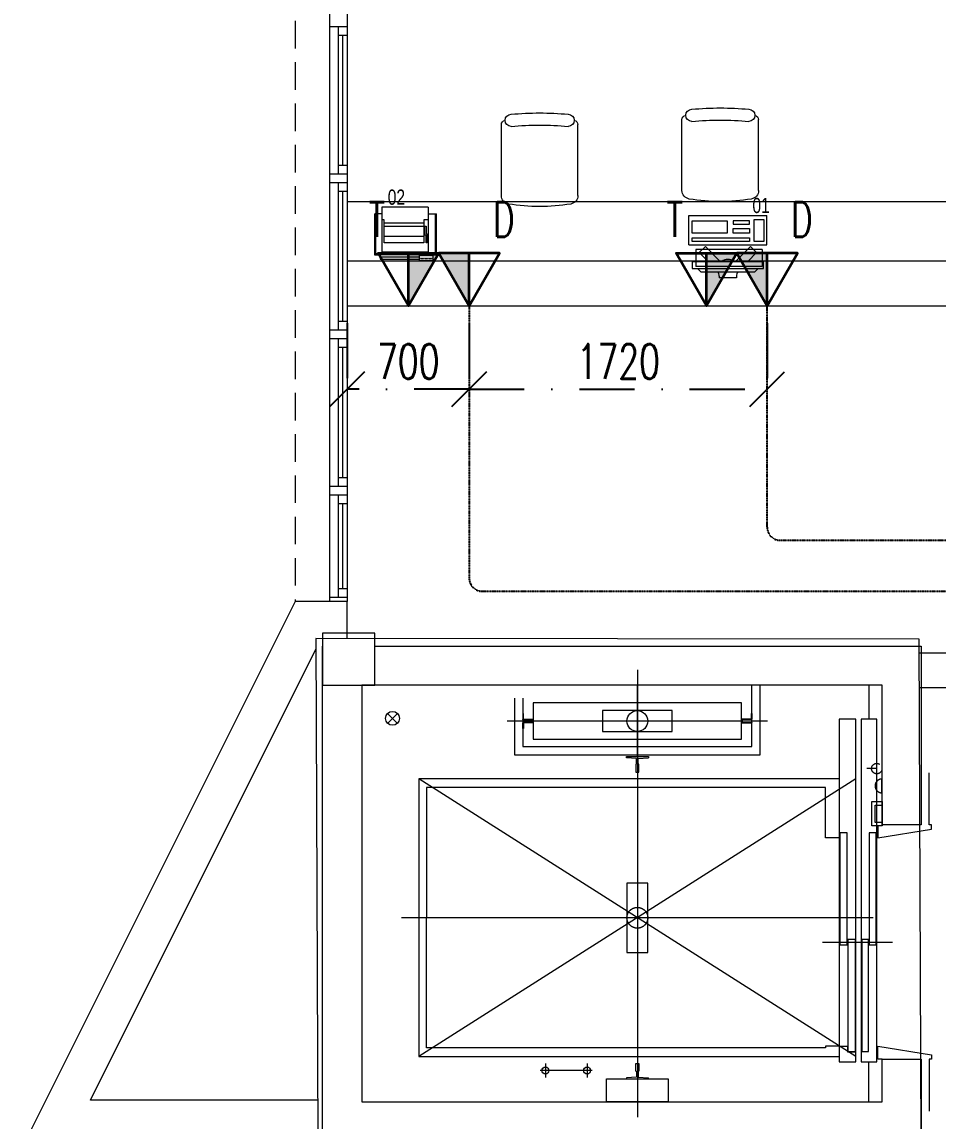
# Model space of a CAD drawing. Header units: inches. Extents: x -12418 to 57169, y -29325 to 19878.
# Drawn here: x -3547 to 1733, y -1177 to 5163 of the extents above; entities that cross this region are included whole.
import ezdxf

# ---------------------------------------------------------------- set-up
doc = ezdxf.new("R2010")
doc.units = ezdxf.units.IN
doc.header["$LTSCALE"] = 25
doc.header["$MEASUREMENT"] = 0
for name, pattern in [('00-Ground Floor$0$CENTERX2', [101.6, 63.5, -12.7, 12.7, -12.7]), ('00-Ground Floor$0$DASHED2', [9.525, 6.35, -3.175]), ('00-Ground Floor$0$HIDDEN', [9.525, 6.35, -3.175]), ('DASHDOT', [25.4, 12.7, -6.35, 0, -6.35]), ('HIDDEN', [9.525, 6.35, -3.175])]:
    doc.linetypes.add(name, pattern=pattern)
doc.layers.get('0').update_dxf_attribs({"color": 8})
doc.layers.get('Defpoints').update_dxf_attribs({"color": 8})
for name, color, linetype, lineweight in [('00-Ground Floor$0$72_EGR_EQP_TAG', 142, 'Continuous', 5), ('00-Ground Floor$0$Aluminum', 251, 'Continuous', 5), ('00-Ground Floor$0$Axis', 251, '00-Ground Floor$0$CENTERX2', 5), ('00-Ground Floor$0$C-HYDR-CTCH', 251, 'Continuous', 5), ('00-Ground Floor$0$Cabin', 7, 'Continuous', 5), ('00-Ground Floor$0$LOADING', 253, 'Continuous', 5), ('00-Ground Floor$0$Notes', 1, 'Continuous', 5), ('00-Ground Floor$0$Proj', 251, 'Continuous', 5), ('00-Ground Floor$0$Structure', 251, 'Continuous', 5), ('00-Ground Floor$0$Tech', 169, '00-Ground Floor$0$DASHED2', 5), ('00-Ground Floor$0$Walls', 251, 'Continuous', 5), ('E-LITE-CLNG-CNDT', 6, 'DASHDOT', 35), ('T-DATA-DEVC-TYPE', 2, 'Continuous', 25), ('T-DATA-DIM', 251, 'DASHDOT', 25), ('T-DATA-FLOR-COND', 40, 'HIDDEN', 25), ('T-DATA-WALL @ 100', 33, 'Continuous', 35)]:
    doc.layers.add(name, color=color, linetype=linetype, lineweight=lineweight)
doc.styles.add('00-Ground Floor$0$X3G_ENTITY_257CFD', font='swisscl.ttf', dxfattribs={"height": 200})
doc.styles.add('DC_Simplex', font='SIMPLEX.shx', dxfattribs={"width": 0.7})
doc.dimstyles.new('DevCad-MM', dxfattribs={"dimscale": 0.01, "dimtxt": 2, "dimasz": 2, "dimexe": 1, "dimexo": 1, "dimgap": 0.6, "dimtad": 1, "dimdec": 0, "dimrnd": 10, "dimzin": 1, "dimdsep": 46, "dimtxsty": 'DC_Simplex', "dimblk1": 'OBLIQUE', "dimblk2": 'OBLIQUE', "dimsah": 1, "dimcen": 3, "dimclrd": 256, "dimclre": 256, "dimclrt": 45, "dimadec": 0, "dimazin": 0, "dimtfac": 1, "dimtdec": 0, "dimtix": 1, "dimtmove": 2, "dimatfit": 2, "dimldrblk": 'OBLIQUE', "dimfxl": 1, "dimtolj": 1, "dimtzin": 0, "dimarcsym": 0})

# ---------------------------------------------------------------- blocks, each defined once
blk = doc.blocks.new('00-Ground Floor$0$T127-1_B')
at = {"layer": '00-Ground Floor$0$Cabin'}
for p, q in [((78, 4), (82, 63.5)), ((44.5, 8), (44.5, 4)), ((44.5, 4), (78, 4)), ((44.5, -8), (44.5, -4)), ((44.5, -4), (78, -4)), ((78, -4), (82, -63.5))]:
    blk.add_line(p, q, dxfattribs=at)
at = {"layer": '00-Ground Floor$0$Cabin', "ltscale": 5}
for points in [[(82, 63.5), (89, 63.5), (89, -63.5), (82, -63.5)], [(44.5, 8), (0, 8), (0, -8), (44.5, -8)]]:
    blk.add_lwpolyline(points, dxfattribs=at)
blk = doc.blocks.new('00-Ground Floor$0$T127-1_B__1680')
at = {"layer": '00-Ground Floor$0$Axis'}
blk.add_line((-990, 0), (990, 0), dxfattribs=at)
at = {"layer": '00-Ground Floor$0$Notes', "xscale": -1}
blk.add_blockref('00-Ground Floor$0$T127-1_B', (-840, 0), dxfattribs=at)
at = {"layer": '00-Ground Floor$0$Notes'}
blk.add_blockref('00-Ground Floor$0$T127-1_B', (840, 0), dxfattribs=at)
blk = doc.blocks.new('00-Ground Floor$0$JIS5K')
at = {"layer": '00-Ground Floor$0$Cabin'}
for p, q in [((60.2, 8), (60.2, 11.2)), ((60.2, -8), (60.2, -11.2))]:
    blk.add_line(p, q, dxfattribs=at)
at = {"layer": '00-Ground Floor$0$Cabin', "ltscale": 5}
for points in [[(57, 11.2), (0, 11.2), (0, -11.2), (57, -11.2)], [(60.2, 8), (3.2, 8), (3.2, -8), (60.2, -8)], [(57, 11.2), (57, 43.5), (60.2, 43.5), (60.2, 11.2)], [(57, -11.2), (57, -43.5), (60.2, -43.5), (60.2, -11.2)]]:
    blk.add_lwpolyline(points, dxfattribs=at)
blk = doc.blocks.new('00-Ground Floor$0$JIS5K__1200')
at = {"layer": '00-Ground Floor$0$Axis'}
blk.add_line((-750, 0), (750, 0), dxfattribs=at)
at = {"layer": '00-Ground Floor$0$Notes', "xscale": -1}
blk.add_blockref('00-Ground Floor$0$JIS5K', (-600, 0), dxfattribs=at)
at = {"layer": '00-Ground Floor$0$Notes'}
blk.add_blockref('00-Ground Floor$0$JIS5K', (600, 0), dxfattribs=at)
blk = doc.blocks.new('00-Ground Floor$0$对重支撑1')
at = {"layer": '00-Ground Floor$0$Cabin'}
blk.add_lwpolyline([(1060, 178), (929, 178), (929, -178), (1060, -178)], close=True, dxfattribs=at).dxf.unprotected_set("ltscale", 0)
blk = doc.blocks.new('00-Ground Floor$0$井道平面图轿厢1轿厢地坎')
at = {"layer": '00-Ground Floor$0$Axis', "ltscale": 0.864}
blk.add_lwpolyline([(0, 96), (0, -192)], dxfattribs=at)
at = {"layer": '00-Ground Floor$0$Cabin', "ltscale": 5}
for points in [[(690, 0), (690, -96), (-1285, -96), (-1285, 0)], [(15, -3), (15, -46), (-630, -46), (-630, -3)], [(630, -50), (630, -93), (-15, -93), (-15, -50)]]:
    blk.add_lwpolyline(points, close=True, dxfattribs=at)
at = {"layer": '00-Ground Floor$0$Cabin'}
for points in [[(600, 0), (600, -48)], [(600, -48), (633, -48)], [(633, -48), (633, -96)]]:
    blk.add_lwpolyline(points, dxfattribs=at)
blk = doc.blocks.new('00-Ground Floor$0$层门地坎1')
at = {"layer": '00-Ground Floor$0$Axis', "ltscale": 0.81}
blk.add_lwpolyline([(0, 90), (0, -180)], dxfattribs=at)
at = {"layer": '00-Ground Floor$0$Cabin', "ltscale": 5}
for points in [[(690, 0), (690, -90), (-1285, -90), (-1285, 0)], [(15, -47), (15, -87), (-630, -87), (-630, -47)], [(630, -3), (630, -43), (-15, -43), (-15, -3)]]:
    blk.add_lwpolyline(points, close=True, dxfattribs=at)
blk = doc.blocks.new('00-Ground Floor$0$GF21021-P')
for p, q in [((-0.2207, 0.4756), (-0.2207, 0.0675)), ((0.2205, 0.4756), (0.2205, 0.0675))]:
    blk.add_line(p, q)
for centre, radius, start, end in [((-0.1707, 0.4756), 0.05, 99.63288, 180), ((-0.0001, -0.5295), 1.0695, 80.36712, 99.63288), ((0.1705, 0.4756), 0.05, 0, 80.36712), ((-0.1957, 0.0675), 0.025, 180, 261.47208), ((-0.1643, 0.0425), 0.0351, 90, 270), ((0, 1.8467), 1.7767, 264.69456, 275.30527), ((0.1641, 0.0425), 0.0351, 270, 90), ((0.1955, 0.0675), 0.025, 278.52792, 0), ((0, 1.8314), 1.8314, 264.85322, 275.14698)]:
    blk.add_arc(centre, radius, start, end)
blk = doc.blocks.new('00-Ground Floor$0$ITPPLT2C-P')
at = {"color": 0}
for p, q in [((0, 0), (0, -0.2262)), ((0.0252, 0), (0, 0)), ((0.0139, 0), (0.0139, -0.2262)), ((0.0252, 0), (0.0139, 0)), ((0.0229, 0.0318), (0.2618, 0.0318)), ((0.0304, 0.0256), (0.0229, 0.0318)), ((0.0229, 0), (0.0229, 0.0318)), ((0.0252, -0.2262), (0.0252, 0)), ((0.0304, -0.3182), (0.0304, 0.0256)), ((0.0304, 0.0256), (0.2618, 0.0256)), ((0.2618, -0.0096), (0.2618, 0.0318)), ((0.0401, -0.2769), (0.0401, -0.0096)), ((0.3, -0.0096), (0.0401, -0.0096)), ((0.0939, -0.2515), (0.0939, -0.0222)), ((0.0939, -0.0222), (0.2274, -0.0222)), ((0.1321, -0.2515), (0.1321, -0.0222)), ((0.1894, -0.2515), (0.1894, -0.0222)), ((0.2082, -0.2515), (0.2082, -0.0222)), ((0.2274, -0.0222), (0.2274, -0.0096)), ((0.3, -0.2769), (0.3, -0.0096)), ((-0.0091, -0.2262), (0.0267, -0.2262)), ((-0.0091, -0.3023), (-0.0091, -0.2262)), ((-0.0087, -0.2262), (0.0236, -0.2262)), ((-0.0087, -0.3023), (-0.0087, -0.2262)), ((0, -0.2262), (0.0252, -0.2262)), ((0.0023, -0.2495), (0.0023, -0.2334)), ((0.0023, -0.2334), (0.0045, -0.2334)), ((0.0045, -0.2495), (0.0023, -0.2495)), ((0.0045, -0.2334), (0.0045, -0.2495)), ((0.0139, -0.2262), (0.0252, -0.2262)), ((0.0236, -0.2262), (0.0236, -0.3023)), ((0.0267, -0.2262), (0.0267, -0.3023)), ((0.2274, -0.2515), (0.0939, -0.2515)), ((0.2274, -0.2769), (0.2274, -0.2515)), ((0.0267, -0.3023), (-0.0091, -0.3023)), ((0.0236, -0.3023), (-0.0087, -0.3023)), ((0.0023, -0.2721), (0.0023, -0.2562)), ((0.0023, -0.2562), (0.0045, -0.2562)), ((0.0045, -0.2721), (0.0023, -0.2721)), ((0.0023, -0.295), (0.0023, -0.2793)), ((0.0023, -0.2793), (0.0045, -0.2793)), ((0.0045, -0.295), (0.0023, -0.295)), ((0.0045, -0.2562), (0.0045, -0.2721)), ((0.0045, -0.2793), (0.0045, -0.295)), ((0.0229, -0.3246), (0.0229, -0.3023)), ((0.3, -0.2769), (0.0401, -0.2769)), ((0.0947, -0.2701), (0.0947, -0.2641)), ((0.0947, -0.2641), (0.1395, -0.2641)), ((0.1457, -0.2701), (0.0947, -0.2701)), ((0.1395, -0.2575), (0.19, -0.2575)), ((0.1395, -0.2641), (0.1395, -0.2575)), ((0.19, -0.2641), (0.1457, -0.2641)), ((0.1457, -0.2641), (0.1457, -0.2701)), ((0.19, -0.2575), (0.19, -0.2641)), ((0.2618, -0.2769), (0.2618, -0.3246)), ((0.0304, -0.3182), (0.0229, -0.3246)), ((0.0229, -0.3246), (0.2618, -0.3246)), ((0.0304, -0.3182), (0.2618, -0.3182))]:
    blk.add_line(p, q, dxfattribs=at)
blk = doc.blocks.new('00-Ground Floor$0$ITCWLS1-P')
at = {"layer": '00-Ground Floor$0$LOADING'}
for p, q in [((-0.17, 0.45), (-0.17, 0)), ((-0.17, 0.45), (0, 0.45)), ((0, 0.45), (0, 0)), ((-0.3251, 0.38, 0), (-0.3051, 0.4, 0)), ((-0.2651, 0.43, 0), (-0.3051, 0.43, 0)), ((-0.3051, 0.43, 0), (-0.3051, 0.02, 0)), ((-0.197, 0.4094), (-0.295, 0.4094)), ((-0.295, 0.0264), (-0.295, 0.4094)), ((-0.2651, 0.43, 0), (-0.2651, 0.02, 0)), ((-0.197, 0.0264), (-0.197, 0.4094)), ((-0.1496, 0.4305), (-0.1291, 0.4305)), ((-0.1291, 0.4305), (-0.1291, 0.4089)), ((-0.3251, 0.38, 0), (-0.3251, 0.07, 0)), ((-0.3503, 0.275), (-0.3596, 0.275)), ((-0.3596, 0.175), (-0.3596, 0.275)), ((-0.3503, 0.175), (-0.3596, 0.175)), ((-0.3251, 0.07, 0), (-0.3051, 0.05, 0)), ((-0.3051, 0.02, 0), (-0.2651, 0.02, 0)), ((-0.197, 0.0264), (-0.295, 0.0264)), ((-0.17, 0), (0, 0))]:
    blk.add_line(p, q, dxfattribs=at)
at = {"layer": '00-Ground Floor$0$LOADING', "extrusion": (2.48281e-10, 3.18408e-10, -1)}
for p, q in [((-0.2651, 0.3395), (-0.2144, 0.3902)), ((-0.1791, 0.3548), (-0.2144, 0.3902)), ((-0.2651, 0.2688), (-0.1791, 0.3548))]:
    blk.add_line(p, q, dxfattribs=at)
at = {"layer": '00-Ground Floor$0$LOADING', "extrusion": (2.48281e-10, -3.18408e-10, -1)}
for p, q in [((-0.2651, 0.1812), (-0.1791, 0.0952)), ((-0.2651, 0.1105), (-0.2144, 0.0598)), ((-0.1791, 0.0952), (-0.2144, 0.0598))]:
    blk.add_line(p, q, dxfattribs=at)
at = {"layer": '00-Ground Floor$0$LOADING'}
for points in [[(-0.1291, 0.4089), (-0.1291, 0.1), (-0.1496, 0.1), (-0.1496, 0.4305)], [(-0.1496, 0.1), (-0.1496, 0.1), (-0.1496, 0.1), (-0.1496, 0.1), (-0.1496, 0.1), (-0.1496, 0.1), (-0.1496, 0.1), (-0.1496, 0.1), (-0.1496, 0.1)], [(-0.1496, 0.1), (-0.1496, 0.1), (-0.1496, 0.1), (-0.1496, 0.1), (-0.1496, 0.1), (-0.1496, 0.1), (-0.1496, 0.1), (-0.1496, 0.1), (-0.1496, 0.1), (-0.1496, 0.1), (-0.1496, 0.1), (-0.1496, 0.1), (-0.1496, 0.1), (-0.1496, 0.1), (-0.1496, 0.1), (-0.1496, 0.1), (-0.1496, 0.1), (-0.1496, 0.1)], [(-0.1496, 0.1), (-0.1496, 0.1), (-0.1496, 0.1), (-0.1496, 0.1), (-0.1496, 0.1), (-0.1496, 0.1), (-0.1496, 0.1), (-0.1496, 0.1), (-0.1496, 0.1), (-0.1496, 0.1)], [(-0.1496, 0.1), (-0.1496, 0.1), (-0.1496, 0.1), (-0.1496, 0.1), (-0.1496, 0.1), (-0.1496, 0.1), (-0.1496, 0.1)], [(-0.1496, 0.1), (-0.1496, 0.1), (-0.1496, 0.1), (-0.1496, 0.1), (-0.1496, 0.1), (-0.1496, 0.1), (-0.1496, 0.1), (-0.1496, 0.1), (-0.1496, 0.1), (-0.1496, 0.1)], [(-0.1496, 0.1), (-0.1496, 0.1), (-0.1496, 0.1), (-0.1496, 0.1), (-0.1496, 0.1), (-0.1496, 0.1), (-0.1496, 0.1), (-0.1496, 0.1), (-0.1496, 0.1), (-0.1496, 0.1), (-0.1496, 0.1), (-0.1496, 0.1), (-0.1496, 0.1), (-0.1496, 0.1), (-0.1496, 0.1)], [(-0.1496, 0.1), (-0.1496, 0.1), (-0.1496, 0.1), (-0.1496, 0.1), (-0.1496, 0.1), (-0.1496, 0.1), (-0.1496, 0.1), (-0.1496, 0.1), (-0.1496, 0.1), (-0.1496, 0.1)], [(-0.1496, 0.1), (-0.1496, 0.1), (-0.1496, 0.1), (-0.1496, 0.1), (-0.1496, 0.1), (-0.1496, 0.1), (-0.1496, 0.1), (-0.1496, 0.1), (-0.1496, 0.1), (-0.1496, 0.1)], [(-0.1496, 0.1), (-0.1496, 0.1), (-0.1496, 0.1), (-0.1496, 0.1), (-0.1496, 0.1), (-0.1496, 0.1), (-0.1496, 0.1), (-0.1496, 0.1), (-0.1496, 0.1), (-0.1496, 0.1), (-0.1496, 0.1), (-0.1496, 0.1), (-0.1496, 0.1), (-0.1496, 0.1), (-0.1496, 0.1), (-0.1496, 0.1), (-0.1496, 0.1), (-0.1496, 0.1), (-0.1496, 0.1), (-0.1496, 0.1), (-0.1496, 0.1), (-0.1496, 0.1), (-0.1496, 0.1), (-0.1496, 0.1), (-0.1496, 0.1), (-0.1496, 0.1), (-0.1496, 0.1), (-0.1496, 0.1), (-0.1496, 0.1), (-0.1496, 0.1), (-0.1496, 0.1), (-0.1496, 0.1), (-0.1496, 0.1), (-0.1496, 0.1), (-0.1496, 0.1), (-0.1496, 0.1), (-0.1496, 0.1), (-0.1496, 0.1), (-0.1496, 0.1), (-0.1496, 0.1), (-0.1496, 0.1), (-0.1496, 0.1), (-0.1496, 0.1), (-0.1496, 0.1), (-0.1496, 0.1), (-0.1496, 0.1), (-0.1496, 0.1), (-0.1496, 0.1), (-0.1496, 0.1), (-0.1496, 0.1), (-0.1496, 0.1), (-0.1496, 0.1), (-0.1496, 0.1), (-0.1496, 0.1)], [(-0.1496, 0.1), (-0.1496, 0.1), (-0.1496, 0.1), (-0.1496, 0.1), (-0.1496, 0.1), (-0.1496, 0.1), (-0.1496, 0.1), (-0.1496, 0.1), (-0.1496, 0.1), (-0.1496, 0.1), (-0.1496, 0.1), (-0.1496, 0.1), (-0.1496, 0.1), (-0.1496, 0.1), (-0.1496, 0.1), (-0.1496, 0.1), (-0.1496, 0.1), (-0.1496, 0.1), (-0.1496, 0.1), (-0.1496, 0.1), (-0.1496, 0.1), (-0.1496, 0.1), (-0.1496, 0.1), (-0.1496, 0.1), (-0.1496, 0.1), (-0.1496, 0.1), (-0.1496, 0.1), (-0.1496, 0.1), (-0.1496, 0.1), (-0.1496, 0.1), (-0.1496, 0.1), (-0.1496, 0.1), (-0.1496, 0.1), (-0.1496, 0.1), (-0.1496, 0.1), (-0.1496, 0.1), (-0.1496, 0.1), (-0.1496, 0.1), (-0.1496, 0.1), (-0.1496, 0.1), (-0.1496, 0.1), (-0.1496, 0.1), (-0.1496, 0.1), (-0.1496, 0.1), (-0.1496, 0.1), (-0.1496, 0.1), (-0.1496, 0.1), (-0.1496, 0.1), (-0.1496, 0.1), (-0.1496, 0.1), (-0.1496, 0.1), (-0.1496, 0.1), (-0.1496, 0.1), (-0.1496, 0.1), (-0.1496, 0.1), (-0.1496, 0.1), (-0.1496, 0.1), (-0.1496, 0.1), (-0.1496, 0.1), (-0.1496, 0.1), (-0.1496, 0.1), (-0.1496, 0.1), (-0.1496, 0.1), (-0.1496, 0.1), (-0.1496, 0.1), (-0.1496, 0.1), (-0.1496, 0.1), (-0.1496, 0.1), (-0.1496, 0.1), (-0.1496, 0.1), (-0.1496, 0.1), (-0.1496, 0.1), (-0.1496, 0.1), (-0.1496, 0.1), (-0.1496, 0.1), (-0.1496, 0.1), (-0.1496, 0.1), (-0.1496, 0.1), (-0.1496, 0.1), (-0.1496, 0.1), (-0.1496, 0.1), (-0.1496, 0.1), (-0.1496, 0.1), (-0.1496, 0.1), (-0.1496, 0.1), (-0.1496, 0.1), (-0.1496, 0.1), (-0.1496, 0.1), (-0.1496, 0.1)], [(-0.1496, 0.1), (-0.1496, 0.1), (-0.1496, 0.1), (-0.1496, 0.1), (-0.1496, 0.1), (-0.1496, 0.1), (-0.1496, 0.1), (-0.1496, 0.1), (-0.1496, 0.1), (-0.1496, 0.1), (-0.1496, 0.1), (-0.1496, 0.1)], [(-0.1496, 0.1), (-0.1496, 0.1), (-0.1496, 0.1), (-0.1496, 0.1), (-0.1496, 0.1), (-0.1496, 0.1), (-0.1496, 0.1)], [(-0.1496, 0.1), (-0.1496, 0.1), (-0.1496, 0.1), (-0.1496, 0.1), (-0.1496, 0.1), (-0.1496, 0.1), (-0.1496, 0.1), (-0.1496, 0.1), (-0.1496, 0.1), (-0.1496, 0.1), (-0.1496, 0.1), (-0.1496, 0.1), (-0.1496, 0.1), (-0.1496, 0.1), (-0.1496, 0.1), (-0.1496, 0.1), (-0.1496, 0.1)], [(-0.1496, 0.1), (-0.1496, 0.1), (-0.1496, 0.1), (-0.1496, 0.1), (-0.1496, 0.1), (-0.1496, 0.1), (-0.1496, 0.1), (-0.1496, 0.1), (-0.1496, 0.1), (-0.1496, 0.1), (-0.1496, 0.1), (-0.1496, 0.1), (-0.1496, 0.1), (-0.1496, 0.1), (-0.1496, 0.1), (-0.1496, 0.1), (-0.1496, 0.1), (-0.1496, 0.1), (-0.1496, 0.1), (-0.1496, 0.1), (-0.1496, 0.1), (-0.1496, 0.1), (-0.1496, 0.1), (-0.1496, 0.1), (-0.1496, 0.1), (-0.1496, 0.1), (-0.1496, 0.1), (-0.1496, 0.1), (-0.1496, 0.1), (-0.1496, 0.1), (-0.1496, 0.1), (-0.1496, 0.1), (-0.1496, 0.1), (-0.1496, 0.1), (-0.1496, 0.1), (-0.1496, 0.1), (-0.1496, 0.1), (-0.1496, 0.1), (-0.1496, 0.1), (-0.1496, 0.1), (-0.1496, 0.1), (-0.1496, 0.1), (-0.1496, 0.1), (-0.1496, 0.1), (-0.1496, 0.1), (-0.1496, 0.1), (-0.1496, 0.1), (-0.1496, 0.1), (-0.1496, 0.1), (-0.1496, 0.1), (-0.1496, 0.1), (-0.1496, 0.1), (-0.1496, 0.1), (-0.1496, 0.1), (-0.1496, 0.1), (-0.1496, 0.1), (-0.1496, 0.1), (-0.1496, 0.1), (-0.1496, 0.1), (-0.1496, 0.1), (-0.1496, 0.1), (-0.1496, 0.1), (-0.1496, 0.1), (-0.1496, 0.1), (-0.1496, 0.1), (-0.1496, 0.1), (-0.1496, 0.1), (-0.1496, 0.1), (-0.1496, 0.1), (-0.1496, 0.1), (-0.1496, 0.1), (-0.1496, 0.1), (-0.1496, 0.1), (-0.1496, 0.1), (-0.1496, 0.1), (-0.1496, 0.1), (-0.1496, 0.1), (-0.1496, 0.1), (-0.1496, 0.1), (-0.1496, 0.1), (-0.1496, 0.1), (-0.1496, 0.1), (-0.1496, 0.1), (-0.1496, 0.1), (-0.1496, 0.1), (-0.1496, 0.1), (-0.1496, 0.1), (-0.1496, 0.1), (-0.1496, 0.1), (-0.1496, 0.1), (-0.1496, 0.1), (-0.1496, 0.1), (-0.1496, 0.1), (-0.1496, 0.1), (-0.1496, 0.1), (-0.1496, 0.1), (-0.1496, 0.1), (-0.1496, 0.1), (-0.1496, 0.1), (-0.1496, 0.1), (-0.1496, 0.1), (-0.1496, 0.1), (-0.1496, 0.1), (-0.1496, 0.1), (-0.1496, 0.1), (-0.1496, 0.1), (-0.1496, 0.1), (-0.1496, 0.1), (-0.1496, 0.1), (-0.1496, 0.1), (-0.1496, 0.1)], [(-0.1496, 0.1), (-0.1496, 0.1), (-0.1496, 0.1), (-0.1496, 0.1), (-0.1496, 0.1), (-0.1496, 0.1), (-0.1496, 0.1), (-0.1496, 0.1)]]:
    blk.add_lwpolyline(points, dxfattribs=at)
for points in [[(-0.1019, 0.4305), (-0.0304, 0.4305), (-0.0304, 0.2294), (-0.1019, 0.2294)], [(-0.1019, 0.1954), (-0.0747, 0.1954), (-0.0747, 0.1), (-0.1019, 0.1)], [(-0.0304, 0.1954), (-0.0508, 0.1954), (-0.0508, 0.1), (-0.0304, 0.1)], [(-0.1496, 0.1), (-0.1496, 0.1), (-0.1496, 0.1), (-0.1496, 0.1), (-0.1496, 0.1), (-0.1496, 0.1), (-0.1496, 0.1), (-0.1496, 0.1), (-0.1496, 0.1), (-0.1496, 0.1), (-0.1496, 0.1), (-0.1496, 0.1), (-0.1496, 0.1), (-0.1496, 0.1), (-0.1496, 0.1), (-0.1496, 0.1), (-0.1496, 0.1), (-0.1496, 0.1), (-0.1496, 0.1), (-0.1496, 0.1), (-0.1496, 0.1), (-0.1496, 0.1), (-0.1496, 0.1), (-0.1496, 0.1), (-0.1496, 0.1), (-0.1496, 0.1), (-0.1496, 0.1), (-0.1496, 0.1), (-0.1496, 0.1), (-0.1496, 0.1), (-0.1496, 0.1), (-0.1496, 0.1), (-0.1496, 0.1), (-0.1496, 0.1), (-0.1496, 0.1), (-0.1496, 0.1), (-0.1496, 0.1), (-0.1496, 0.1), (-0.1496, 0.1), (-0.1496, 0.1), (-0.1496, 0.1), (-0.1496, 0.1), (-0.1496, 0.1), (-0.1496, 0.1), (-0.1496, 0.1), (-0.1496, 0.1), (-0.1496, 0.1), (-0.1496, 0.1), (-0.1496, 0.1), (-0.1496, 0.1), (-0.1496, 0.1), (-0.1496, 0.1), (-0.1496, 0.1), (-0.1496, 0.1), (-0.1496, 0.1), (-0.1496, 0.1), (-0.1496, 0.1), (-0.1496, 0.1), (-0.1496, 0.1), (-0.1496, 0.1), (-0.1496, 0.1), (-0.1496, 0.1), (-0.1496, 0.1), (-0.1496, 0.1), (-0.1496, 0.1), (-0.1496, 0.1), (-0.1496, 0.1), (-0.1496, 0.1), (-0.1496, 0.1), (-0.1496, 0.1), (-0.1496, 0.1), (-0.1496, 0.1), (-0.1496, 0.1), (-0.1496, 0.1), (-0.1496, 0.1), (-0.1496, 0.1), (-0.1496, 0.1), (-0.1496, 0.1), (-0.1496, 0.1), (-0.1496, 0.1), (-0.1496, 0.1), (-0.1496, 0.1), (-0.1496, 0.1), (-0.1496, 0.1), (-0.1496, 0.1), (-0.1496, 0.1), (-0.1496, 0.1), (-0.1496, 0.1), (-0.1496, 0.1), (-0.1496, 0.1), (-0.1496, 0.1), (-0.1496, 0.1), (-0.1496, 0.1), (-0.1496, 0.1), (-0.1496, 0.1), (-0.1496, 0.1), (-0.1496, 0.1), (-0.1496, 0.1), (-0.1496, 0.1), (-0.1496, 0.1), (-0.1496, 0.1), (-0.1496, 0.1), (-0.1496, 0.1), (-0.1496, 0.1), (-0.1496, 0.1), (-0.1496, 0.1), (-0.1496, 0.1), (-0.1496, 0.1), (-0.1496, 0.1), (-0.1496, 0.1), (-0.1496, 0.1), (-0.1496, 0.1), (-0.1496, 0.1), (-0.1496, 0.1), (-0.1496, 0.1), (-0.1496, 0.1), (-0.1496, 0.1), (-0.1496, 0.1), (-0.1496, 0.1), (-0.1496, 0.1), (-0.1496, 0.1), (-0.1496, 0.1), (-0.1496, 0.1), (-0.1496, 0.1), (-0.1496, 0.1), (-0.1496, 0.1), (-0.1496, 0.1), (-0.1496, 0.1), (-0.1496, 0.1), (-0.1496, 0.1), (-0.1496, 0.1), (-0.1496, 0.1), (-0.1496, 0.1), (-0.1496, 0.1), (-0.1496, 0.1), (-0.1496, 0.1), (-0.1496, 0.1), (-0.1496, 0.1), (-0.1496, 0.1), (-0.1496, 0.1), (-0.1496, 0.1), (-0.1496, 0.1), (-0.1496, 0.1), (-0.1496, 0.1), (-0.1496, 0.1), (-0.1496, 0.1), (-0.1496, 0.1), (-0.1496, 0.1), (-0.1496, 0.1), (-0.1496, 0.1), (-0.1496, 0.1), (-0.1496, 0.1), (-0.1496, 0.1), (-0.1496, 0.1), (-0.1496, 0.1), (-0.1496, 0.1), (-0.1496, 0.1), (-0.1496, 0.1), (-0.1496, 0.1), (-0.1496, 0.1), (-0.1496, 0.1), (-0.1496, 0.1), (-0.1496, 0.1), (-0.1496, 0.1), (-0.1496, 0.1), (-0.1496, 0.1), (-0.1496, 0.1), (-0.1496, 0.1), (-0.1496, 0.1), (-0.1496, 0.1), (-0.1496, 0.1), (-0.1496, 0.1), (-0.1496, 0.1), (-0.1496, 0.1), (-0.1496, 0.1), (-0.1496, 0.1), (-0.1496, 0.1), (-0.1496, 0.1), (-0.1496, 0.1), (-0.1496, 0.1), (-0.1496, 0.1), (-0.1496, 0.1), (-0.1496, 0.1), (-0.1496, 0.1), (-0.1496, 0.1), (-0.1496, 0.1), (-0.1496, 0.1), (-0.1496, 0.1), (-0.1496, 0.1), (-0.1496, 0.1), (-0.1496, 0.1), (-0.1496, 0.1), (-0.1496, 0.1), (-0.1496, 0.1), (-0.1496, 0.1), (-0.1496, 0.1), (-0.1496, 0.1), (-0.1496, 0.1), (-0.1496, 0.1), (-0.1496, 0.1), (-0.1496, 0.1), (-0.1496, 0.1), (-0.1496, 0.1), (-0.1496, 0.1), (-0.1496, 0.1), (-0.1496, 0.1), (-0.1496, 0.1), (-0.1496, 0.1), (-0.1496, 0.1), (-0.1496, 0.1), (-0.1496, 0.1), (-0.1496, 0.1), (-0.1496, 0.1), (-0.1496, 0.1), (-0.1496, 0.1), (-0.1496, 0.1), (-0.1496, 0.1), (-0.1496, 0.1), (-0.1496, 0.1), (-0.1496, 0.1), (-0.1496, 0.1), (-0.1496, 0.1), (-0.1496, 0.1), (-0.1496, 0.1), (-0.1496, 0.1), (-0.1496, 0.1), (-0.1496, 0.1), (-0.1496, 0.1), (-0.1496, 0.1), (-0.1496, 0.1), (-0.1496, 0.1), (-0.1496, 0.1), (-0.1496, 0.1), (-0.1496, 0.1), (-0.1496, 0.1), (-0.1496, 0.1), (-0.1496, 0.1), (-0.1496, 0.1), (-0.1496, 0.1), (-0.1496, 0.1), (-0.1496, 0.1), (-0.1496, 0.1), (-0.1496, 0.1), (-0.1496, 0.1), (-0.1496, 0.1), (-0.1496, 0.1), (-0.1496, 0.1), (-0.1496, 0.1), (-0.1496, 0.1), (-0.1496, 0.1), (-0.1496, 0.1), (-0.1496, 0.1), (-0.1496, 0.1), (-0.1496, 0.1), (-0.1496, 0.1), (-0.1496, 0.1), (-0.1496, 0.1), (-0.1496, 0.1), (-0.1496, 0.1), (-0.1496, 0.1), (-0.1496, 0.1), (-0.1496, 0.1), (-0.1496, 0.1), (-0.1496, 0.1), (-0.1496, 0.1), (-0.1496, 0.1), (-0.1496, 0.1), (-0.1496, 0.1), (-0.1496, 0.1), (-0.1496, 0.1), (-0.1496, 0.1), (-0.1496, 0.1), (-0.1496, 0.1), (-0.1496, 0.1), (-0.1496, 0.1), (-0.1496, 0.1), (-0.1496, 0.1)], [(-0.1496, 0.1), (-0.1496, 0.1), (-0.1496, 0.1), (-0.1496, 0.1), (-0.1496, 0.1), (-0.1496, 0.1), (-0.1496, 0.1), (-0.1496, 0.1), (-0.1496, 0.1), (-0.1496, 0.1), (-0.1496, 0.1), (-0.1496, 0.1), (-0.1496, 0.1), (-0.1496, 0.1), (-0.1496, 0.1), (-0.1496, 0.1), (-0.1496, 0.1), (-0.1496, 0.1), (-0.1496, 0.1), (-0.1496, 0.1), (-0.1496, 0.1), (-0.1496, 0.1), (-0.1496, 0.1), (-0.1496, 0.1), (-0.1496, 0.1), (-0.1496, 0.1), (-0.1496, 0.1), (-0.1496, 0.1), (-0.1496, 0.1), (-0.1496, 0.1), (-0.1496, 0.1), (-0.1496, 0.1), (-0.1496, 0.1), (-0.1496, 0.1), (-0.1496, 0.1), (-0.1496, 0.1), (-0.1496, 0.1), (-0.1496, 0.1), (-0.1496, 0.1), (-0.1496, 0.1), (-0.1496, 0.1), (-0.1496, 0.1), (-0.1496, 0.1), (-0.1496, 0.1), (-0.1496, 0.1), (-0.1496, 0.1), (-0.1496, 0.1), (-0.1496, 0.1), (-0.1496, 0.1), (-0.1496, 0.1), (-0.1496, 0.1), (-0.1496, 0.1), (-0.1496, 0.1), (-0.1496, 0.1), (-0.1496, 0.1), (-0.1496, 0.1), (-0.1496, 0.1), (-0.1496, 0.1), (-0.1496, 0.1), (-0.1496, 0.1), (-0.1496, 0.1), (-0.1496, 0.1), (-0.1496, 0.1), (-0.1496, 0.1), (-0.1496, 0.1), (-0.1496, 0.1), (-0.1496, 0.1), (-0.1496, 0.1), (-0.1496, 0.1), (-0.1496, 0.1), (-0.1496, 0.1), (-0.1496, 0.1), (-0.1496, 0.1), (-0.1496, 0.1), (-0.1496, 0.1), (-0.1496, 0.1), (-0.1496, 0.1), (-0.1496, 0.1), (-0.1496, 0.1), (-0.1496, 0.1), (-0.1496, 0.1), (-0.1496, 0.1), (-0.1496, 0.1), (-0.1496, 0.1), (-0.1496, 0.1), (-0.1496, 0.1), (-0.1496, 0.1), (-0.1496, 0.1), (-0.1496, 0.1), (-0.1496, 0.1), (-0.1496, 0.1), (-0.1496, 0.1), (-0.1496, 0.1), (-0.1496, 0.1), (-0.1496, 0.1), (-0.1496, 0.1), (-0.1496, 0.1), (-0.1496, 0.1), (-0.1496, 0.1), (-0.1496, 0.1), (-0.1496, 0.1), (-0.1496, 0.1), (-0.1496, 0.1), (-0.1496, 0.1), (-0.1496, 0.1), (-0.1496, 0.1), (-0.1496, 0.1), (-0.1496, 0.1), (-0.1496, 0.1), (-0.1496, 0.1), (-0.1496, 0.1), (-0.1496, 0.1), (-0.1496, 0.1), (-0.1496, 0.1), (-0.1496, 0.1), (-0.1496, 0.1), (-0.1496, 0.1), (-0.1496, 0.1), (-0.1496, 0.1), (-0.1496, 0.1), (-0.1496, 0.1), (-0.1496, 0.1), (-0.1496, 0.1), (-0.1496, 0.1), (-0.1496, 0.1), (-0.1496, 0.1), (-0.1496, 0.1), (-0.1496, 0.1), (-0.1496, 0.1), (-0.1496, 0.1), (-0.1496, 0.1), (-0.1496, 0.1), (-0.1496, 0.1), (-0.1496, 0.1), (-0.1496, 0.1), (-0.1496, 0.1), (-0.1496, 0.1), (-0.1496, 0.1), (-0.1496, 0.1), (-0.1496, 0.1), (-0.1496, 0.1), (-0.1496, 0.1), (-0.1496, 0.1), (-0.1496, 0.1), (-0.1496, 0.1), (-0.1496, 0.1), (-0.1496, 0.1), (-0.1496, 0.1), (-0.1496, 0.1), (-0.1496, 0.1), (-0.1496, 0.1), (-0.1496, 0.1), (-0.1496, 0.1), (-0.1496, 0.1), (-0.1496, 0.1), (-0.1496, 0.1), (-0.1496, 0.1), (-0.1496, 0.1), (-0.1496, 0.1), (-0.1496, 0.1), (-0.1496, 0.1), (-0.1496, 0.1), (-0.1496, 0.1), (-0.1496, 0.1), (-0.1496, 0.1), (-0.1496, 0.1), (-0.1496, 0.1), (-0.1496, 0.1), (-0.1496, 0.1), (-0.1496, 0.1), (-0.1496, 0.1), (-0.1496, 0.1), (-0.1496, 0.1), (-0.1496, 0.1), (-0.1496, 0.1), (-0.1496, 0.1), (-0.1496, 0.1), (-0.1496, 0.1), (-0.1496, 0.1), (-0.1496, 0.1), (-0.1496, 0.1), (-0.1496, 0.1), (-0.1496, 0.1), (-0.1496, 0.1), (-0.1496, 0.1), (-0.1496, 0.1), (-0.1496, 0.1), (-0.1496, 0.1), (-0.1496, 0.1), (-0.1496, 0.1), (-0.1496, 0.1), (-0.1496, 0.1), (-0.1496, 0.1), (-0.1496, 0.1), (-0.1496, 0.1), (-0.1496, 0.1), (-0.1496, 0.1), (-0.1496, 0.1), (-0.1496, 0.1), (-0.1496, 0.1), (-0.1496, 0.1), (-0.1496, 0.1), (-0.1496, 0.1), (-0.1496, 0.1), (-0.1496, 0.1), (-0.1496, 0.1), (-0.1496, 0.1), (-0.1496, 0.1), (-0.1496, 0.1), (-0.1496, 0.1), (-0.1496, 0.1), (-0.1496, 0.1), (-0.1496, 0.1), (-0.1496, 0.1)], [(-0.1496, 0.1), (-0.1496, 0.1), (-0.1496, 0.1), (-0.1496, 0.1), (-0.1496, 0.1), (-0.1496, 0.1), (-0.1496, 0.1), (-0.1496, 0.1), (-0.1496, 0.1), (-0.1496, 0.1), (-0.1496, 0.1), (-0.1496, 0.1), (-0.1496, 0.1), (-0.1496, 0.1), (-0.1496, 0.1), (-0.1496, 0.1), (-0.1496, 0.1), (-0.1496, 0.1), (-0.1496, 0.1), (-0.1496, 0.1), (-0.1496, 0.1), (-0.1496, 0.1), (-0.1496, 0.1), (-0.1496, 0.1), (-0.1496, 0.1), (-0.1496, 0.1), (-0.1496, 0.1), (-0.1496, 0.1), (-0.1496, 0.1), (-0.1496, 0.1), (-0.1496, 0.1), (-0.1496, 0.1), (-0.1496, 0.1), (-0.1496, 0.1), (-0.1496, 0.1), (-0.1496, 0.1), (-0.1496, 0.1), (-0.1496, 0.1), (-0.1496, 0.1), (-0.1496, 0.1), (-0.1496, 0.1), (-0.1496, 0.1), (-0.1496, 0.1), (-0.1496, 0.1), (-0.1496, 0.1), (-0.1496, 0.1), (-0.1496, 0.1), (-0.1496, 0.1), (-0.1496, 0.1), (-0.1496, 0.1), (-0.1496, 0.1), (-0.1496, 0.1), (-0.1496, 0.1), (-0.1496, 0.1), (-0.1496, 0.1), (-0.1496, 0.1), (-0.1496, 0.1), (-0.1496, 0.1), (-0.1496, 0.1), (-0.1496, 0.1), (-0.1496, 0.1), (-0.1496, 0.1), (-0.1496, 0.1), (-0.1496, 0.1), (-0.1496, 0.1), (-0.1496, 0.1), (-0.1496, 0.1), (-0.1496, 0.1), (-0.1496, 0.1), (-0.1496, 0.1), (-0.1496, 0.1), (-0.1496, 0.1), (-0.1496, 0.1), (-0.1496, 0.1), (-0.1496, 0.1), (-0.1496, 0.1), (-0.1496, 0.1), (-0.1496, 0.1), (-0.1496, 0.1), (-0.1496, 0.1), (-0.1496, 0.1), (-0.1496, 0.1), (-0.1496, 0.1), (-0.1496, 0.1), (-0.1496, 0.1), (-0.1496, 0.1), (-0.1496, 0.1), (-0.1496, 0.1), (-0.1496, 0.1), (-0.1496, 0.1), (-0.1496, 0.1), (-0.1496, 0.1), (-0.1496, 0.1), (-0.1496, 0.1), (-0.1496, 0.1), (-0.1496, 0.1), (-0.1496, 0.1), (-0.1496, 0.1), (-0.1496, 0.1), (-0.1496, 0.1), (-0.1496, 0.1), (-0.1496, 0.1), (-0.1496, 0.1), (-0.1496, 0.1), (-0.1496, 0.1), (-0.1496, 0.1), (-0.1496, 0.1), (-0.1496, 0.1), (-0.1496, 0.1), (-0.1496, 0.1), (-0.1496, 0.1), (-0.1496, 0.1), (-0.1496, 0.1), (-0.1496, 0.1), (-0.1496, 0.1), (-0.1496, 0.1), (-0.1496, 0.1), (-0.1496, 0.1), (-0.1496, 0.1), (-0.1496, 0.1), (-0.1496, 0.1), (-0.1496, 0.1), (-0.1496, 0.1), (-0.1496, 0.1), (-0.1496, 0.1), (-0.1496, 0.1), (-0.1496, 0.1), (-0.1496, 0.1), (-0.1496, 0.1), (-0.1496, 0.1), (-0.1496, 0.1), (-0.1496, 0.1), (-0.1496, 0.1), (-0.1496, 0.1), (-0.1496, 0.1), (-0.1496, 0.1), (-0.1496, 0.1), (-0.1496, 0.1), (-0.1496, 0.1), (-0.1496, 0.1), (-0.1496, 0.1), (-0.1496, 0.1), (-0.1496, 0.1), (-0.1496, 0.1), (-0.1496, 0.1), (-0.1496, 0.1), (-0.1496, 0.1), (-0.1496, 0.1), (-0.1496, 0.1), (-0.1496, 0.1), (-0.1496, 0.1), (-0.1496, 0.1), (-0.1496, 0.1), (-0.1496, 0.1), (-0.1496, 0.1), (-0.1496, 0.1), (-0.1496, 0.1), (-0.1496, 0.1), (-0.1496, 0.1), (-0.1496, 0.1), (-0.1496, 0.1), (-0.1496, 0.1), (-0.1496, 0.1), (-0.1496, 0.1), (-0.1496, 0.1), (-0.1496, 0.1), (-0.1496, 0.1), (-0.1496, 0.1), (-0.1496, 0.1), (-0.1496, 0.1), (-0.1496, 0.1), (-0.1496, 0.1), (-0.1496, 0.1), (-0.1496, 0.1), (-0.1496, 0.1), (-0.1496, 0.1), (-0.1496, 0.1), (-0.1496, 0.1), (-0.1496, 0.1), (-0.1496, 0.1), (-0.1496, 0.1), (-0.1496, 0.1), (-0.1496, 0.1), (-0.1496, 0.1), (-0.1496, 0.1), (-0.1496, 0.1), (-0.1496, 0.1), (-0.1496, 0.1), (-0.1496, 0.1), (-0.1496, 0.1), (-0.1496, 0.1), (-0.1496, 0.1), (-0.1496, 0.1), (-0.1496, 0.1), (-0.1496, 0.1), (-0.1496, 0.1), (-0.1496, 0.1), (-0.1496, 0.1), (-0.1496, 0.1), (-0.1496, 0.1), (-0.1496, 0.1), (-0.1496, 0.1), (-0.1496, 0.1), (-0.1496, 0.1), (-0.1496, 0.1), (-0.1496, 0.1), (-0.1496, 0.1), (-0.1496, 0.1), (-0.1496, 0.1), (-0.1496, 0.1), (-0.1496, 0.1), (-0.1496, 0.1), (-0.1496, 0.1), (-0.1496, 0.1), (-0.1496, 0.1), (-0.1496, 0.1), (-0.1496, 0.1), (-0.1496, 0.1), (-0.1496, 0.1)], [(-0.1496, 0.0727), (-0.0236, 0.0727), (-0.0236, 0.0182), (-0.1496, 0.0182)]]:
    blk.add_lwpolyline(points, close=True, dxfattribs=at)
for centre, radius, start, end in [((-0.3503, 0.325), 0.05, 270, 300.30934), ((-0.3089, 0.225), 0.0556, 321.94311, 38.05689), ((-0.3503, 0.125), 0.05, 59.69066, 90)]:
    blk.add_arc(centre, radius, start, end, dxfattribs=at)
blk = doc.blocks.new('00-Ground Floor')
at = {"layer": '00-Ground Floor$0$Aluminum'}
for p, q in [((-1772.1, 1823.4, 0), (-1772.1, 8502.6, 0)), ((-1672.1, 8502.6, 0), (-1672.1, 1823.4, 0)), ((-1772.1, 5138, 0), (-1672.1, 5138, 0)), ((-1722.1, 4288, 0), (-1722.1, 5138, 0)), ((-1722.1, 5088, 0), (-1672.1, 5088, 0)), ((-1697.1, 4338, 0), (-1697.1, 5088, 0)), ((-1722.1, 4338, 0), (-1672.1, 4338, 0)), ((-1772.1, 4288, 0), (-1672.1, 4288, 0)), ((-1772.1, 4238, 0), (-1672.1, 4238, 0)), ((-1722.1, 3388, 0), (-1722.1, 4238, 0)), ((-1722.1, 4188, 0), (-1672.1, 4188, 0)), ((-1697.1, 3438, 0), (-1697.1, 4188, 0)), ((-1722.1, 3438, 0), (-1672.1, 3438, 0)), ((-1772.1, 3388, 0), (-1672.1, 3388, 0)), ((-1772.1, 3338, 0), (-1672.1, 3338, 0)), ((-1722.1, 2488, 0), (-1722.1, 3338, 0)), ((-1722.1, 3288, 0), (-1672.1, 3288, 0)), ((-1697.1, 2538, 0), (-1697.1, 3288, 0)), ((-1722.1, 2538, 0), (-1672.1, 2538, 0)), ((-1772.1, 2488, 0), (-1672.1, 2488, 0)), ((-1772.1, 2438, 0), (-1672.1, 2438, 0)), ((-1722.1, 1848.4, 0), (-1722.1, 2438, 0)), ((-1722.1, 2388, 0), (-1672.1, 2388, 0)), ((-1697.1, 1898.4, 0), (-1697.1, 2388, 0)), ((-1772.1, 1848.4, 0), (-1672.1, 1848.4, 0)), ((-1722.1, 1898.4, 0), (-1672.1, 1898.4, 0))]:
    blk.add_line(p, q, dxfattribs=at)
at = {"layer": '00-Ground Floor$0$Axis'}
blk.add_line((0, 929), (0, 1339), dxfattribs=at)
at = {"layer": '00-Ground Floor$0$Axis', "ltscale": 3}
for points in [[(0, 1430), (0, -1150)], [(1260, 800), (-1260, -800)], [(1260, -800), (-1260, 800)], [(1360, 0), (-1360, 0)]]:
    blk.add_lwpolyline(points, dxfattribs=at)
at = {"layer": '00-Ground Floor$0$Axis', "ltscale": 1.5}
blk.add_lwpolyline([(0, 250), (0, -250)], dxfattribs=at)
at = {"layer": '00-Ground Floor$0$Axis', "ltscale": 0.9}
blk.add_lwpolyline([(-260, -880), (-560, -880)], dxfattribs=at)
at = {"layer": '00-Ground Floor$0$Axis', "ltscale": 0.24}
for points in [[(-530, -840), (-530, -920)], [(-290, -840), (-290, -920)]]:
    blk.add_lwpolyline(points, dxfattribs=at)
at = {"layer": '00-Ground Floor$0$C-HYDR-CTCH', "flags": 128}
blk.add_lwpolyline([(-1853.1, 1610.2), (-1841.7, -1281.3), (1636, -1285), (1624.7, 1606.5), (-1853.1, 1610.2)], dxfattribs=at)
at = {"layer": '00-Ground Floor$0$Cabin', "ltscale": 5}
for points in [[(-708.2, 1265), (-708.2, 940), (708.2, 940), (708.2, 1340)], [(-660.2, 1265), (-660.2, 988), (660.2, 988), (660.2, 1340)]]:
    blk.add_lwpolyline(points, dxfattribs=at)
at = {"layer": '00-Ground Floor$0$Cabin'}
for points in [[(1335, 1340), (1335, 1145)], [(1260, 1145), (1164, 1145)], [(1164, 1145), (1164, 800)], [(1260, 1145), (1164, 1145)], [(1164, 1145), (1164, 800)], [(1260, -830), (1260, 1145)], [(1260, -830), (1260, 1145)], [(250, 1134), (-250, 1134)], [(1386, 530), (1386, 460), (1696, 510), (1696, 535), (1681, 535), (1681, 835)], [(1164, 800), (-1260, 800)], [(-1260, 800), (-1260, -800)], [(1164, 800), (-1260, 800)], [(-1260, 800), (-1260, -800)], [(1084, 750), (-1216, 750)], [(-1216, 750), (-1216, 0)], [(1084, 460), (1084, 750)], [(1164, 460), (1084, 460)], [(-1216, -750), (-1216, 0)], [(1084, -750), (-1216, -750)], [(1164, -740), (1084, -740)], [(1084, -740), (1084, -750)], [(1411, -815), (1411, -815), (1386, -815), (1386, -740), (1696, -790), (1696, -815), (1681, -815), (1681, -1115)], [(-1260, -800), (1164, -800)], [(-1260, -800), (1164, -800)], [(1164, -800), (1164, -830)], [(1164, -800), (1164, -830)], [(1164, -830), (1260, -830)], [(1164, -830), (1260, -830)], [(1335, -1060), (1335, -830)]]:
    blk.add_lwpolyline(points, dxfattribs=at)
at = {"layer": '00-Ground Floor$0$Cabin', "ltscale": 5}
blk.add_lwpolyline([(-600, 1239), (-600, 1029), (600, 1029), (600, 1239)], close=True, dxfattribs=at)
at = {"layer": '00-Ground Floor$0$Cabin'}
blk.add_lwpolyline([(-200, 1195), (-200, 1073), (200, 1073), (200, 1195)], close=True, dxfattribs=at)
at = {"layer": '00-Ground Floor$0$Cabin', "ltscale": 50}
blk.add_lwpolyline([(-61, -200), (61, -200), (61, 200), (-61, 200)], close=True, dxfattribs=at)
at = {"layer": '00-Ground Floor$0$Cabin'}
for centre, radius in [((0, 1134), 60), ((-530, -880), 20), ((-290, -880), 20)]:
    blk.add_circle(centre, radius, dxfattribs=at)
at = {"layer": '00-Ground Floor$0$LOADING'}
for p, q in [((-1672.1, 4127.6, 0), (2627.9, 4127.6, 0)), ((-1672.1, 3786.4, 0), (2627.9, 3786.4, 0)), ((-1672.1, 3527.6, 0), (2627.9, 3527.6, 0))]:
    blk.add_line(p, q, dxfattribs=at)
at = {"layer": '00-Ground Floor$0$Notes'}
for p, q in [((-1436.1, 1174.5), (-1386.1, 1124.5)), ((-1386.1, 1174.5), (-1436.1, 1124.5))]:
    blk.add_line(p, q, dxfattribs=at)
blk.add_circle((-1411.1, 1149.5), 40, dxfattribs=at)
at = {"layer": '00-Ground Floor$0$Proj', "linetype": '00-Ground Floor$0$HIDDEN'}
blk.add_line((-1972.1, 8502.6, 0), (-1972.1, 1823.4, 0), dxfattribs=at)
at = {"layer": '00-Ground Floor$0$Structure'}
blk.add_lwpolyline([(-1814, 1340), (-1514, 1340), (-1514, 1640), (-1814, 1640)], close=True, dxfattribs=at)
for points in [[(1636, 535), (1411, 535), (1411, 1340), (-1589, 1340), (-1589, -1060), (1411, -1060), (1411, -815), (1636, -815), (1636, -1285), (-1814, -1285), (-1814, 1565)], [(-1514, 1565), (1636, 1565), (1636, 535)]]:
    blk.add_lwpolyline(points, dxfattribs=at)
at = {"layer": '00-Ground Floor$0$Tech', "ltscale": 0.36}
blk.add_lwpolyline([(1380, 860), (1320, 860)], dxfattribs=at)
at = {"layer": '00-Ground Floor$0$Tech', "ltscale": 0.48}
blk.add_lwpolyline([(1410, 720), (1410, 800)], dxfattribs=at)
at = {"layer": '00-Ground Floor$0$Tech', "ltscale": 9}
for points in [[(1351, 530), (1351, 670), (1411, 670), (1411, 530)], [(1371, 550), (1371, 650), (1411, 650), (1411, 550)]]:
    blk.add_lwpolyline(points, close=True, dxfattribs=at)
at = {"layer": '00-Ground Floor$0$Tech'}
blk.add_circle((1380, 860), 30, dxfattribs=at)
at = {"layer": '00-Ground Floor$0$Tech', "ltscale": 5}
blk.add_circle((0, 0), 60, dxfattribs=at)
at = {"layer": '00-Ground Floor$0$Tech'}
blk.add_arc((1410, 760), 40, 90, 270, dxfattribs=at)
at = {"layer": '00-Ground Floor$0$Walls'}
for p, q in [((-1972.1, 1823.4, 0), (-3546.8, -1326.1, 0)), ((-1672.1, 1823.4, 0), (-1972.1, 1823.4, 0)), ((-1672.1, 1610, 0), (-1672.1, 1823.4, 0)), ((-3152.3, -1051.3, 0), (-1852.8, 1547.6, 0)), ((1625, 1527.5), (2627.9, 1527.6, 0)), ((1625.8, 1327.5), (2827.9, 1327.6, 0)), ((-1841.7, -1051.3), (-3152.3, -1051.3, 0))]:
    blk.add_line(p, q, dxfattribs=at)
at = {"layer": '00-Ground Floor$0$LOADING', "xscale": -1000, "yscale": 1000, "zscale": 1000, "rotation": 180.0000000000094}
for p in [(-563.1, 4638.8, 0), (478, 4667.6, 0)]:
    blk.add_blockref('00-Ground Floor$0$GF21021-P', p, dxfattribs=at)
at = {"layer": '00-Ground Floor$0$LOADING', "extrusion": (-8.17187e-07, -1.1992e-18, -1), "xscale": -1000.000000000003, "yscale": 1000.000000000005, "zscale": 1000.000000000003, "rotation": 270.000000006743}
blk.add_blockref('00-Ground Floor$0$ITPPLT2C-P', (1481.8, 3795.5, 0), dxfattribs=at)
at = {"layer": '00-Ground Floor$0$LOADING', "extrusion": (-1.94022e-16, 8.01373e-06, 1), "xscale": 1000.000000000006, "yscale": 1000.000000000006, "zscale": 1000.000000000006, "rotation": 90.00000000646477}
blk.add_blockref('00-Ground Floor$0$ITCWLS1-P', (746.7, 4048.1, 0), dxfattribs=at)
at = {"layer": '00-Ground Floor$0$Notes', "xscale": -1}
for name, p, rotation in [('00-Ground Floor$0$JIS5K__1200', (0, 1134), 1.53523449952786e-06), ('00-Ground Floor$0$井道平面图轿厢1轿厢地坎', (1164, -140), 90), ('00-Ground Floor$0$层门地坎1', (1290, -140), 90)]:
    blk.add_blockref(name, p, dxfattribs=dict(at, rotation=rotation))
at = {"layer": '00-Ground Floor$0$Notes', "yscale": -1, "rotation": 270.0000000000001}
for name in ['00-Ground Floor$0$T127-1_B__1680', '00-Ground Floor$0$对重支撑1']:
    blk.add_blockref(name, (0, 0), dxfattribs=at)
at = {"layer": '00-Ground Floor$0$72_EGR_EQP_TAG', "char_height": 87.47, "attachment_point": 2, "style": '00-Ground Floor$0$X3G_ENTITY_257CFD'}
for s, insert in [('02', (-1388.8, 4197.3, 0)), ('01', (713.2, 4149.4, 0))]:
    blk.add_mtext(s, dxfattribs=dict(at, insert=insert))
blk = doc.blocks.new('*U38')
blk.add_hatch(color=254).paths.add_polyline_path([(-1.75, -3.031), (0, -3.031), (0, 0)])
blk.add_line((0, 0), (0, -3.031))
blk.add_lwpolyline([(-1.75, -3.031), (0, 0), (1.75, -3.031)], close=True)
at = {"layer": 'T-DATA-DEVC-TYPE', "style": 'DC_Simplex', "width": 0.7, "flags": 8}
blk.add_attdef('DC_TYPE', (2.682, 5.634), '', height=2, rotation=360, dxfattribs=at)
blk = doc.blocks.new('_OBLIQUE')
at = {"color": 0, "linetype": 'ByBlock'}
blk.add_line((-0.5, -0.5), (0.5, 0.5), dxfattribs=at)
blk = doc.blocks.new('*D135')
at = {"layer": 'Defpoints', "color": 0, "transparency": 16777216}
for p in [(-1672.1, 3527.6, 0), (-969, 3527.6, 0), (-1672.1, 3046.8)]:
    blk.add_point(p, dxfattribs=at)
at = {"layer": 'T-DATA-DIM', "lineweight": -2, "transparency": 16777216}
for p, q in [((-1672.1, 3427.6), (-1672.1, 2946.8)), ((-969, 3427.6), (-969, 2946.8)), ((-969, 3046.8), (-1672.1, 3046.8))]:
    blk.add_line(p, q, dxfattribs=at)
at = {"layer": 'T-DATA-DIM', "lineweight": -2, "transparency": 16777216, "xscale": 200, "yscale": 200, "zscale": 200, "rotation": 180}
blk.add_blockref('_OBLIQUE', (-1672.1, 3046.8), dxfattribs=at)
at = {"layer": 'T-DATA-DIM', "lineweight": -2, "transparency": 16777216, "xscale": 200, "yscale": 200, "zscale": 200}
blk.add_blockref('_OBLIQUE', (-969, 3046.8), dxfattribs=at)
at = {"layer": 'T-DATA-DIM', "color": 45, "transparency": 16777216, "insert": (-1320.5, 3206.8), "char_height": 200, "attachment_point": 5, "style": 'DC_Simplex'}
blk.add_mtext('\\A1;700', dxfattribs=at)
blk = doc.blocks.new('*D136')
at = {"layer": 'Defpoints', "color": 0, "transparency": 16777216}
for p in [(-969, 3527.6, 0), (748.4, 3527.6, 0), (748.4, 3046.8)]:
    blk.add_point(p, dxfattribs=at)
at = {"layer": 'T-DATA-DIM', "lineweight": -2, "transparency": 16777216}
for p, q in [((-969, 3427.6), (-969, 2946.8)), ((748.4, 3427.6), (748.4, 2946.8)), ((-969, 3046.8), (748.4, 3046.8))]:
    blk.add_line(p, q, dxfattribs=at)
at = {"layer": 'T-DATA-DIM', "lineweight": -2, "transparency": 16777216, "xscale": 200, "yscale": 200, "zscale": 200, "rotation": 180}
blk.add_blockref('_OBLIQUE', (-969, 3046.8), dxfattribs=at)
at = {"layer": 'T-DATA-DIM', "lineweight": -2, "transparency": 16777216, "xscale": 200, "yscale": 200, "zscale": 200}
blk.add_blockref('_OBLIQUE', (748.4, 3046.8), dxfattribs=at)
at = {"layer": 'T-DATA-DIM', "color": 45, "transparency": 16777216, "insert": (-110.3, 3206.8), "char_height": 200, "attachment_point": 5, "style": 'DC_Simplex'}
blk.add_mtext('\\A1;1720', dxfattribs=at)

msp = doc.modelspace()

# ---------------------------------------------------------------- linework, layer by layer
at = {"layer": 'T-DATA-FLOR-COND', "ltscale": 0.01, "elevation": 0}
for points in [[(-969, 3527.6), (-969, 1956.7, 0.414214), (-894, 1881.7), (2627.9, 1881.7)], [(2627.9, 2175.5), (823.4, 2175.5, -0.414214), (748.4, 2250.5), (748.4, 3527.6)]]:
    msp.add_lwpolyline(points, format="xyb", dxfattribs=at)

# ---------------------------------------------------------------- block references
at = {"layer": 'E-LITE-CLNG-CNDT'}
msp.add_blockref('00-Ground Floor', (0, 0), dxfattribs=at)
at = {"layer": 'T-DATA-WALL @ 100'}
ref = msp.add_blockref('*U38', (-1319, 3527.6, 0), dxfattribs=dict(at, xscale=100, yscale=100, zscale=100, rotation=180))
ref.add_attrib('DC_TYPE', 'T', (-1548.9, 3924.6, 0), dxfattribs={"layer": 'T-DATA-DEVC-TYPE', "height": 200, "style": 'DC_Simplex', "width": 0.7, "flags": 8})
ref = msp.add_blockref('*U38', (-969, 3527.6, 0), dxfattribs=dict(at, xscale=-100, yscale=100, zscale=100, rotation=180))
ref.add_attrib('DC_TYPE', 'D', (-832.5, 3924.6, 0), dxfattribs={"layer": 'T-DATA-DEVC-TYPE', "height": 200, "style": 'DC_Simplex', "width": 0.7, "flags": 8})
ref = msp.add_blockref('*U38', (398.4, 3527.6, 0), dxfattribs=dict(at, xscale=100, yscale=100, zscale=100, rotation=180))
ref.add_attrib('DC_TYPE', 'T', (168.5, 3924.6, 0), dxfattribs={"layer": 'T-DATA-DEVC-TYPE', "height": 200, "style": 'DC_Simplex', "width": 0.7, "flags": 8})
ref = msp.add_blockref('*U38', (748.4, 3527.6, 0), dxfattribs=dict(at, xscale=-100, yscale=100, zscale=100, rotation=180))
ref.add_attrib('DC_TYPE', 'D', (884.9, 3924.6, 0), dxfattribs={"layer": 'T-DATA-DEVC-TYPE', "height": 200, "style": 'DC_Simplex', "width": 0.7, "flags": 8})

# ---------------------------------------------------------------- dimensions: what is measured, and where the dimension line sits
at = {"layer": 'T-DATA-DIM'}
for base, p2, picture, middle in [((-1672.1, 3046.8), (-1672.1, 3527.6, 0), '*D135', (-1320.5, 3206.8)), ((748.4, 3046.8), (748.4, 3527.6, 0), '*D136', (-110.3, 3206.8))]:
    dim = msp.add_linear_dim(base=base, p1=(-969, 3527.6, 0), p2=p2, dimstyle='DevCad-MM', dxfattribs=at)
    dim.commit()
    dim.dimension.update_dxf_attribs({"geometry": picture, "text_midpoint": middle})

doc.saveas('drawing.dxf')
